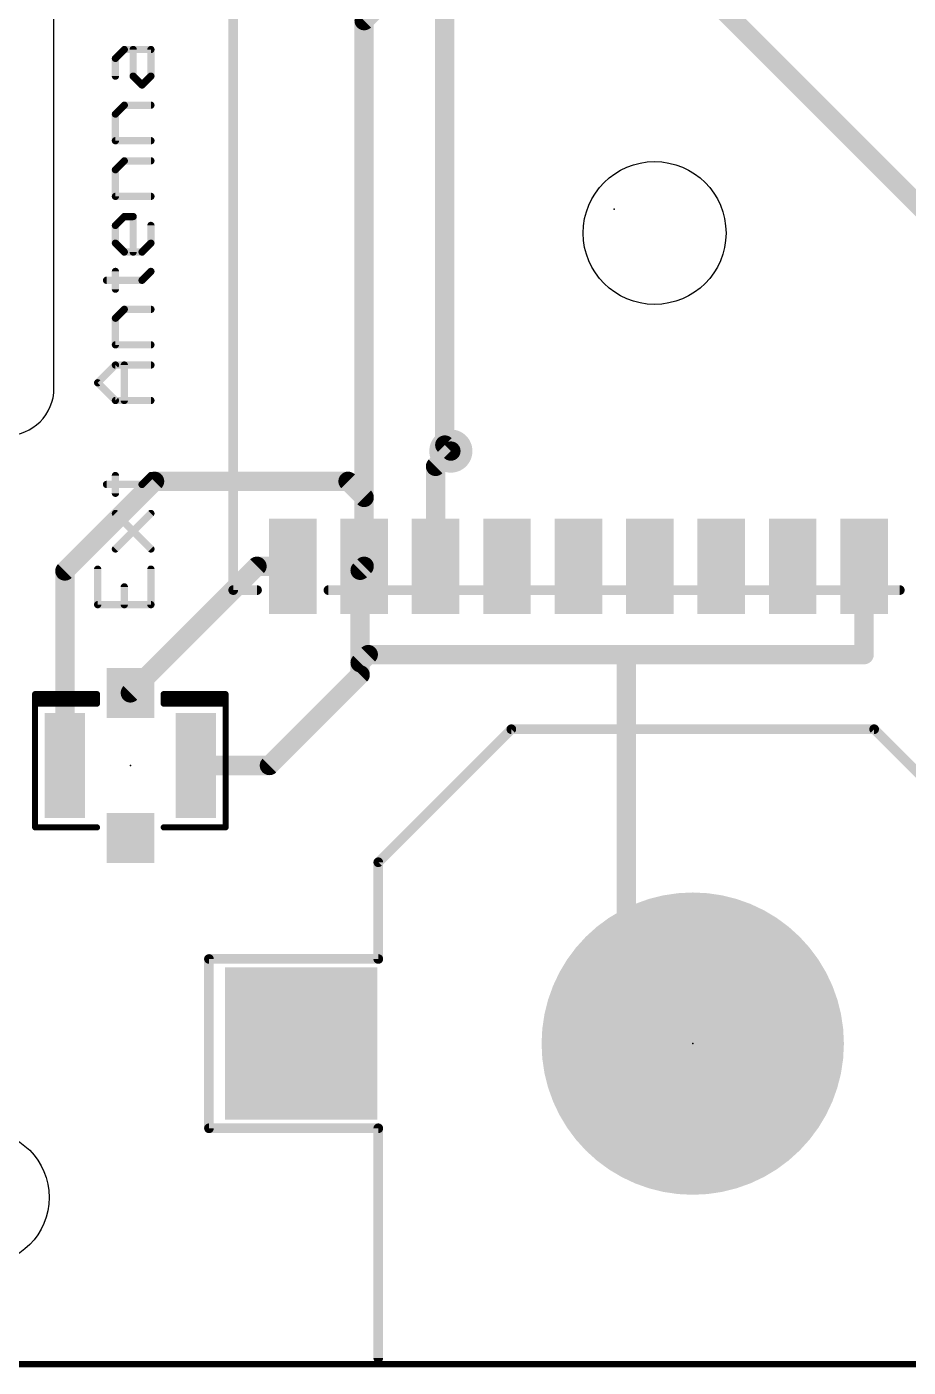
# Model space of a CAD drawing. Extents: x -16.4 to 65.3, y 1 to 69.7.
# Drawn here: x 4.68 to 23.19, y 0.95 to 29.1 of the extents above; entities that cross this region are included whole.
import ezdxf

# ---------------------------------------------------------------- set-up
doc = ezdxf.new("R2010")
doc.units = 0
for name, color, linetype in [('1', 12, 'CONTINUOUS'), ('16', 132, 'CONTINUOUS'), ('18', 110, 'CONTINUOUS'), ('20', 40, 'CONTINUOUS'), ('21', 40, 'CONTINUOUS'), ('23', 53, 'CONTINUOUS'), ('47', 253, 'CONTINUOUS')]:
    doc.layers.add(name, color=color, linetype=linetype)

# ---------------------------------------------------------------- blocks, each defined once
blk = doc.blocks.new('RECT')
blk.add_solid([(-0.5, -0.5), (0.5, -0.5), (-0.5, 0.5), (0.5, 0.5)])
blk = doc.blocks.new('PIE')
at = {"const_width": 0.5}
blk.add_lwpolyline([(0, -0.25, 1), (0, 0.25, 1), (0, -0.25)], format="xyb", dxfattribs=at)
blk = doc.blocks.new('ROUNDV')
at = {"const_width": 0.5}
blk.add_lwpolyline([(0, -0.25, 1), (0, 0.25, 1), (0, -0.25)], format="xyb", dxfattribs=at)

msp = doc.modelspace()

# ---------------------------------------------------------------- linework, layer by layer
at = {"layer": '1', "const_width": 0.4064}
for points in [[(13.268, 30.734), (11.768, 29.234)], [(26.797, 21.971), (19.268, 29.5)], [(11.768, 29.234), (11.768, 19.22)], [(13.589, 20.193), (13.268, 19.872)], [(13.268, 19.872), (13.268, 17.773)], [(5.483, 17.675), (7.366, 19.558)], [(7.366, 19.558), (11.43, 19.558)], [(11.43, 19.558), (11.768, 19.22)], [(11.768, 19.22), (11.768, 17.773)], [(5.483, 13.589), (5.483, 17.675)], [(6.858, 15.114), (9.517, 17.773)], [(9.517, 17.773), (10.268, 17.773)], [(11.684, 17.689), (11.768, 17.773)], [(11.684, 15.748), (11.684, 17.689)], [(22.268, 17.773), (22.268, 15.918)], [(11.854, 15.918), (11.684, 15.748)], [(17.272, 15.918), (11.854, 15.918)], [(22.268, 15.918), (17.272, 15.918)], [(17.272, 8.128), (17.272, 15.918)], [(11.684, 15.494), (11.684, 15.748)], [(9.779, 13.589), (11.684, 15.494)], [(8.233, 13.589), (9.779, 13.589)], [(17.272, 8.128), (18.669, 7.747)]]:
    msp.add_lwpolyline(points, dxfattribs=at)
at = {"layer": '1', "const_width": 0.2032}
for points in [[(11.6962, 29.3058, 1), (11.8398, 29.1622)], [(13.6608, 20.1212, 1), (13.5172, 20.2648)], [(13.3696, 19.872, 1), (13.1664, 19.872)], [(13.1962, 19.9438, 1), (13.3398, 19.8002)], [(7.366, 19.6596, 1), (7.366, 19.4564)], [(7.4378, 19.4862, 1), (7.2942, 19.6298)], [(11.5018, 19.6298, 1), (11.3582, 19.4862)], [(11.43, 19.4564, 1), (11.43, 19.6596)], [(11.8696, 19.22, 1), (11.6664, 19.22)], [(11.6664, 19.22, 1), (11.8696, 19.22)], [(11.6962, 19.1482, 1), (11.8398, 19.2918)], [(5.5846, 17.675, 1), (5.3814, 17.675)], [(5.4112, 17.7468, 1), (5.5548, 17.6032)], [(9.517, 17.8746, 1), (9.517, 17.6714)], [(9.5888, 17.7012, 1), (9.4452, 17.8448)], [(10.268, 17.6714, 1), (10.268, 17.8746)], [(11.7856, 17.689, 1), (11.5824, 17.689)], [(11.6122, 17.7608, 1), (11.7558, 17.6172)], [(11.6664, 17.773, 1), (11.8696, 17.773)], [(11.8398, 17.7012, 1), (11.6962, 17.8448)], [(13.1664, 17.773, 1), (13.3696, 17.773)], [(22.3696, 17.773, 1), (22.1664, 17.773)], [(11.854, 16.0196, 1), (11.854, 15.8164)], [(11.9258, 15.8462, 1), (11.7822, 15.9898)], [(17.272, 16.0196, 1), (17.272, 15.8164)], [(17.3736, 15.918, 1), (17.1704, 15.918)], [(17.272, 15.8164, 1), (17.272, 16.0196)], [(22.268, 15.8164, 1), (22.268, 16.0196)], [(11.7856, 15.748, 1), (11.5824, 15.748)], [(11.5824, 15.748, 1), (11.7856, 15.748)], [(11.6122, 15.8198, 1), (11.7558, 15.6762)], [(22.1664, 15.918, 1), (22.3696, 15.918)], [(11.5824, 15.494, 1), (11.7856, 15.494)], [(11.7558, 15.4222, 1), (11.6122, 15.5658)], [(6.7862, 15.1858, 1), (6.9298, 15.0422)], [(5.3814, 13.589, 1), (5.5846, 13.589)], [(8.233, 13.6906, 1), (8.233, 13.4874)], [(9.7072, 13.6608, 1), (9.8508, 13.5172)], [(9.779, 13.4874, 1), (9.779, 13.6906)], [(17.2987, 8.226, 1), (17.2453, 8.03)], [(17.1704, 8.128, 1), (17.3736, 8.128)], [(18.6423, 7.649, 1), (18.6957, 7.845)]]:
    msp.add_lwpolyline(points, format="xyb", dxfattribs=at)
at = {"layer": '16', "const_width": 0.4064}
for points in [[(13.462, 37.211), (13.462, 20.32)], [(13.462, 20.32), (13.589, 20.193)]]:
    msp.add_lwpolyline(points, dxfattribs=at)
at = {"layer": '16', "const_width": 0.2032}
for points in [[(13.3604, 20.32, 1), (13.5636, 20.32)], [(13.5338, 20.3918, 1), (13.3902, 20.2482)], [(13.5172, 20.1212, 1), (13.6608, 20.2648)]]:
    msp.add_lwpolyline(points, format="xyb", dxfattribs=at)
at = {"layer": '20'}
for p, q in [((5.254, 21.516), (5.254, 36.516)), ((3.254, 1.016), (62.254, 1.016))]:
    msp.add_line(p, q, dxfattribs=at)
for centre, radius in [((17.868, 24.773), 1.5), ((3.754, 4.516), 1.4)]:
    msp.add_circle(centre, radius, dxfattribs=at)
msp.add_arc((4.254, 21.516), 1, 270, 0, dxfattribs=at)
at = {"layer": '21'}
for points, const_width in [([(9.018, 17.273), (9.018, 33.273)], 0.2032), ([(6.5441, 28.4408), (6.7305, 28.6273)], 0.1524), ([(6.5441, 28.068), (6.5441, 28.4408)], 0.1524), ([(6.7305, 28.6273), (7.2898, 28.6273)], 0.1524), ([(6.9169, 28.068), (6.9169, 28.6273)], 0.1524), ([(7.2898, 28.6273), (7.2898, 28.068)], 0.1524), ([(7.1034, 27.8816), (6.9169, 28.068)], 0.1524), ([(7.2898, 28.068), (7.1034, 27.8816)], 0.1524), ([(6.5441, 27.2714), (6.7305, 27.4579)], 0.1524), ([(6.5441, 26.7122), (6.5441, 27.2714)], 0.1524), ([(6.7305, 27.4579), (7.2898, 27.4579)], 0.1524), ([(7.2898, 26.7122), (6.5441, 26.7122)], 0.1524), ([(6.5441, 26.1021), (6.7305, 26.2885)], 0.1524), ([(6.7305, 26.2885), (7.2898, 26.2885)], 0.1524), ([(6.5441, 25.5428), (6.5441, 26.1021)], 0.1524), ([(7.2898, 25.5428), (6.5441, 25.5428)], 0.1524), ([(6.5441, 24.9327), (6.7305, 25.1191)], 0.1524), ([(6.7305, 25.1191), (6.9169, 25.1191)], 0.1524), ([(6.9169, 25.1191), (6.9169, 24.3734)], 0.1524), ([(6.5441, 24.5598), (6.5441, 24.9327)], 0.1524), ([(7.2898, 24.9327), (7.2898, 24.5598)], 0.1524), ([(6.7305, 24.3734), (6.5441, 24.5598)], 0.1524), ([(7.2898, 24.5598), (7.1034, 24.3734)], 0.1524), ([(7.1034, 24.3734), (6.7305, 24.3734)], 0.1524), ([(6.5441, 23.5938), (6.5441, 23.9666)], 0.1524), ([(7.1034, 23.7802), (7.2898, 23.9666)], 0.1524), ([(6.3577, 23.7802), (7.1034, 23.7802)], 0.1524), ([(6.5441, 22.9837), (6.7305, 23.1701)], 0.1524), ([(6.7305, 23.1701), (7.2898, 23.1701)], 0.1524), ([(6.5441, 22.4244), (6.5441, 22.9837)], 0.1524), ([(7.2898, 22.4244), (6.5441, 22.4244)], 0.1524), ([(6.1712, 21.6278), (6.5441, 22.0007)], 0.1524), ([(6.5441, 22.0007), (7.2898, 22.0007)], 0.1524), ([(6.7305, 21.255), (6.7305, 22.0007)], 0.1524), ([(6.5441, 21.255), (6.1712, 21.6278)], 0.1524), ([(7.2898, 21.255), (6.5441, 21.255)], 0.1524), ([(6.5441, 19.306), (6.5441, 19.6788)], 0.1524), ([(7.1034, 19.4924), (7.2898, 19.6788)], 0.1524), ([(6.3577, 19.4924), (7.1034, 19.4924)], 0.1524), ([(6.5441, 18.1366), (7.2898, 18.8823)], 0.1524), ([(7.2898, 18.1366), (6.5441, 18.8823)], 0.1524), ([(6.1712, 17.7129), (6.1712, 16.9672)], 0.1524), ([(7.2898, 16.9672), (7.2898, 17.7129)], 0.1524), ([(6.7305, 16.9672), (6.7305, 17.3401)], 0.1524), ([(9.518, 17.273), (9.018, 17.273)], 0.2032), ([(23.018, 17.273), (11.018, 17.273)], 0.2032), ([(6.1712, 16.9672), (7.2898, 16.9672)], 0.1524), ([(6.158, 15.089), (4.858, 15.089)], 0.127), ([(4.858, 15.089), (4.858, 14.889)], 0.127), ([(6.158, 14.989), (4.858, 14.989)], 0.127), ([(6.158, 14.889), (4.858, 14.889)], 0.127), ([(4.858, 14.889), (4.858, 12.289)], 0.127), ([(6.158, 15.089), (6.158, 14.889)], 0.127), ([(8.858, 15.089), (7.558, 15.089)], 0.127), ([(7.558, 15.089), (7.558, 14.889)], 0.127), ([(8.858, 14.989), (7.558, 14.989)], 0.127), ([(8.858, 14.889), (7.558, 14.889)], 0.127), ([(8.858, 15.089), (8.858, 14.889)], 0.127), ([(8.858, 12.289), (8.858, 14.889)], 0.127), ([(14.859, 14.351), (12.065, 11.557)], 0.2032), ([(22.479, 14.351), (14.859, 14.351)], 0.2032), ([(25.273, 11.557), (22.479, 14.351)], 0.2032), ([(6.158, 12.289), (4.858, 12.289)], 0.127), ([(8.858, 12.289), (7.558, 12.289)], 0.127), ([(12.065, 11.557), (12.065, 9.525)], 0.2032), ([(12.065, 9.525), (8.509, 9.525)], 0.2032), ([(8.509, 9.525), (8.509, 5.969)], 0.2032), ([(8.509, 5.969), (12.065, 5.969)], 0.2032), ([(12.065, 5.969), (12.065, 1.143)], 0.2032)]:
    msp.add_lwpolyline(points, dxfattribs=dict(at, const_width=const_width))
for points, const_width in [([(6.5822, 28.4408, 1), (6.506, 28.4408)], 0.0762), ([(6.5172, 28.4678, 1), (6.571, 28.4139)], 0.0762), ([(6.7305, 28.6654, 1), (6.7305, 28.5892)], 0.0762), ([(6.7575, 28.6003, 1), (6.7036, 28.6542)], 0.0762), ([(6.955, 28.6273, 1), (6.8788, 28.6273)], 0.0762), ([(7.3279, 28.6273, 1), (7.2517, 28.6273)], 0.0762), ([(7.2898, 28.5892, 1), (7.2898, 28.6654)], 0.0762), ([(6.506, 28.068, 1), (6.5822, 28.068)], 0.0762), ([(6.8788, 28.068, 1), (6.955, 28.068)], 0.0762), ([(6.9439, 28.0949, 1), (6.89, 28.0411)], 0.0762), ([(7.0764, 27.9085, 1), (7.1303, 27.8546)], 0.0762), ([(7.0764, 27.8546, 1), (7.1303, 27.9085)], 0.0762), ([(7.2517, 28.068, 1), (7.3279, 28.068)], 0.0762), ([(7.3167, 28.0411, 1), (7.2629, 28.0949)], 0.0762), ([(6.5822, 27.2714, 1), (6.506, 27.2714)], 0.0762), ([(6.5172, 27.2984, 1), (6.571, 27.2445)], 0.0762), ([(6.7305, 27.496, 1), (6.7305, 27.4198)], 0.0762), ([(6.7575, 27.4309, 1), (6.7036, 27.4848)], 0.0762), ([(7.2898, 27.4198, 1), (7.2898, 27.496)], 0.0762), ([(6.5441, 26.7503, 1), (6.5441, 26.6741)], 0.0762), ([(6.506, 26.7122, 1), (6.5822, 26.7122)], 0.0762), ([(7.2898, 26.6741, 1), (7.2898, 26.7503)], 0.0762), ([(6.7305, 26.3266, 1), (6.7305, 26.2504)], 0.0762), ([(6.7575, 26.2615, 1), (6.7036, 26.3154)], 0.0762), ([(7.2898, 26.2504, 1), (7.2898, 26.3266)], 0.0762), ([(6.5822, 26.1021, 1), (6.506, 26.1021)], 0.0762), ([(6.5172, 26.129, 1), (6.571, 26.0751)], 0.0762), ([(6.5441, 25.5809, 1), (6.5441, 25.5047)], 0.0762), ([(6.506, 25.5428, 1), (6.5822, 25.5428)], 0.0762), ([(7.2898, 25.5047, 1), (7.2898, 25.5809)], 0.0762), ([(6.7305, 25.1572, 1), (6.7305, 25.081)], 0.0762), ([(6.7575, 25.0921, 1), (6.7036, 25.146)], 0.0762), ([(6.955, 25.1191, 1), (6.8788, 25.1191)], 0.0762), ([(6.9169, 25.081, 1), (6.9169, 25.1572)], 0.0762), ([(6.5822, 24.9327, 1), (6.506, 24.9327)], 0.0762), ([(6.5172, 24.9596, 1), (6.571, 24.9057)], 0.0762), ([(7.3279, 24.9327, 1), (7.2517, 24.9327)], 0.0762), ([(6.506, 24.5598, 1), (6.5822, 24.5598)], 0.0762), ([(6.571, 24.5867, 1), (6.5172, 24.5329)], 0.0762), ([(7.2517, 24.5598, 1), (7.3279, 24.5598)], 0.0762), ([(7.3167, 24.5329, 1), (7.2629, 24.5867)], 0.0762), ([(6.7305, 24.4115, 1), (6.7305, 24.3353)], 0.0762), ([(6.7036, 24.3464, 1), (6.7575, 24.4003)], 0.0762), ([(6.8788, 24.3734, 1), (6.955, 24.3734)], 0.0762), ([(7.0764, 24.4003, 1), (7.1303, 24.3464)], 0.0762), ([(7.1034, 24.3353, 1), (7.1034, 24.4115)], 0.0762), ([(6.5822, 23.9666, 1), (6.506, 23.9666)], 0.0762), ([(7.3167, 23.9397, 1), (7.2629, 23.9936)], 0.0762), ([(6.3577, 23.8183, 1), (6.3577, 23.7421)], 0.0762), ([(7.0764, 23.8071, 1), (7.1303, 23.7533)], 0.0762), ([(7.1034, 23.7421, 1), (7.1034, 23.8183)], 0.0762), ([(6.506, 23.5938, 1), (6.5822, 23.5938)], 0.0762), ([(6.7305, 23.2082, 1), (6.7305, 23.132)], 0.0762), ([(6.7575, 23.1431, 1), (6.7036, 23.197)], 0.0762), ([(7.2898, 23.132, 1), (7.2898, 23.2082)], 0.0762), ([(6.5822, 22.9837, 1), (6.506, 22.9837)], 0.0762), ([(6.5172, 23.0106, 1), (6.571, 22.9567)], 0.0762), ([(6.5441, 22.4625, 1), (6.5441, 22.3863)], 0.0762), ([(6.506, 22.4244, 1), (6.5822, 22.4244)], 0.0762), ([(7.2898, 22.3863, 1), (7.2898, 22.4625)], 0.0762), ([(6.5441, 22.0388, 1), (6.5441, 21.9626)], 0.0762), ([(6.571, 21.9737, 1), (6.5172, 22.0276)], 0.0762), ([(6.7686, 22.0007, 1), (6.6924, 22.0007)], 0.0762), ([(7.2898, 21.9626, 1), (7.2898, 22.0388)], 0.0762), ([(6.1982, 21.6548, 1), (6.1443, 21.6009)], 0.0762), ([(6.1443, 21.6548, 1), (6.1982, 21.6009)], 0.0762), ([(6.5441, 21.2931, 1), (6.5441, 21.2169)], 0.0762), ([(6.5172, 21.228, 1), (6.571, 21.2819)], 0.0762), ([(6.6924, 21.255, 1), (6.7686, 21.255)], 0.0762), ([(7.2898, 21.2169, 1), (7.2898, 21.2931)], 0.0762), ([(6.5822, 19.6788, 1), (6.506, 19.6788)], 0.0762), ([(7.3167, 19.6519, 1), (7.2629, 19.7058)], 0.0762), ([(6.3577, 19.5305, 1), (6.3577, 19.4543)], 0.0762), ([(7.0764, 19.5194, 1), (7.1303, 19.4655)], 0.0762), ([(7.1034, 19.4543, 1), (7.1034, 19.5305)], 0.0762), ([(6.506, 19.306, 1), (6.5822, 19.306)], 0.0762), ([(6.571, 18.9092, 1), (6.5172, 18.8554)], 0.0762), ([(7.3167, 18.8554, 1), (7.2629, 18.9092)], 0.0762), ([(6.5172, 18.1635, 1), (6.571, 18.1097)], 0.0762), ([(7.2629, 18.1097, 1), (7.3167, 18.1635)], 0.0762), ([(6.2093, 17.7129, 1), (6.1331, 17.7129)], 0.0762), ([(7.3279, 17.7129, 1), (7.2517, 17.7129)], 0.0762), ([(6.7686, 17.3401, 1), (6.6924, 17.3401)], 0.0762), ([(9.018, 17.3238, 1), (9.018, 17.2222)], 0.1016), ([(8.9672, 17.273, 1), (9.0688, 17.273)], 0.1016), ([(9.518, 17.2222, 1), (9.518, 17.3238)], 0.1016), ([(11.018, 17.3238, 1), (11.018, 17.2222)], 0.1016), ([(23.018, 17.2222, 1), (23.018, 17.3238)], 0.1016), ([(6.1712, 17.0053, 1), (6.1712, 16.9291)], 0.0762), ([(6.1331, 16.9672, 1), (6.2093, 16.9672)], 0.0762), ([(6.6924, 16.9672, 1), (6.7686, 16.9672)], 0.0762), ([(7.2517, 16.9672, 1), (7.3279, 16.9672)], 0.0762), ([(7.2898, 16.9291, 1), (7.2898, 17.0053)], 0.0762), ([(4.858, 15.1208, 1), (4.858, 15.0572)], 0.0635), ([(4.858, 15.0208, 1), (4.858, 14.9573)], 0.0635), ([(4.858, 14.9208, 1), (4.858, 14.8573)], 0.0635), ([(4.8898, 15.089, 1), (4.8263, 15.089)], 0.0635), ([(4.8898, 14.889, 1), (4.8263, 14.889)], 0.0635), ([(6.1898, 15.089, 1), (6.1263, 15.089)], 0.0635), ([(6.158, 15.0572, 1), (6.158, 15.1208)], 0.0635), ([(6.158, 14.9573, 1), (6.158, 15.0208)], 0.0635), ([(6.158, 14.8573, 1), (6.158, 14.9208)], 0.0635), ([(7.558, 15.1208, 1), (7.558, 15.0572)], 0.0635), ([(7.5898, 15.089, 1), (7.5263, 15.089)], 0.0635), ([(7.558, 15.0208, 1), (7.558, 14.9573)], 0.0635), ([(7.558, 14.9208, 1), (7.558, 14.8573)], 0.0635), ([(8.8898, 15.089, 1), (8.8262, 15.089)], 0.0635), ([(8.8898, 14.889, 1), (8.8262, 14.889)], 0.0635), ([(8.858, 15.0572, 1), (8.858, 15.1208)], 0.0635), ([(8.858, 14.9573, 1), (8.858, 15.0208)], 0.0635), ([(8.858, 14.8573, 1), (8.858, 14.9208)], 0.0635), ([(4.8263, 14.889, 1), (4.8898, 14.889)], 0.0635), ([(6.1263, 14.889, 1), (6.1898, 14.889)], 0.0635), ([(7.5263, 14.889, 1), (7.5898, 14.889)], 0.0635), ([(8.8262, 14.889, 1), (8.8898, 14.889)], 0.0635), ([(14.859, 14.4018, 1), (14.859, 14.3002)], 0.1016), ([(14.8949, 14.3151, 1), (14.8231, 14.3869)], 0.1016), ([(22.5149, 14.3869, 1), (22.4431, 14.3151)], 0.1016), ([(22.479, 14.3002, 1), (22.479, 14.4018)], 0.1016), ([(4.858, 12.3208, 1), (4.858, 12.2572)], 0.0635), ([(4.8263, 12.289, 1), (4.8898, 12.289)], 0.0635), ([(6.158, 12.2572, 1), (6.158, 12.3208)], 0.0635), ([(7.558, 12.3208, 1), (7.558, 12.2572)], 0.0635), ([(8.8262, 12.289, 1), (8.8898, 12.289)], 0.0635), ([(8.858, 12.2572, 1), (8.858, 12.3208)], 0.0635), ([(12.1158, 11.557, 1), (12.0142, 11.557)], 0.1016), ([(12.0291, 11.5929, 1), (12.1009, 11.5211)], 0.1016), ([(8.509, 9.5758, 1), (8.509, 9.4742)], 0.1016), ([(8.5598, 9.525, 1), (8.4582, 9.525)], 0.1016), ([(12.0142, 9.525, 1), (12.1158, 9.525)], 0.1016), ([(12.065, 9.4742, 1), (12.065, 9.5758)], 0.1016), ([(8.509, 6.0198, 1), (8.509, 5.9182)], 0.1016), ([(8.4582, 5.969, 1), (8.5598, 5.969)], 0.1016), ([(12.1158, 5.969, 1), (12.0142, 5.969)], 0.1016), ([(12.065, 5.9182, 1), (12.065, 6.0198)], 0.1016), ([(12.0142, 1.143, 1), (12.1158, 1.143)], 0.1016)]:
    msp.add_lwpolyline(points, format="xyb", dxfattribs=dict(at, const_width=const_width))
at = {"layer": '23'}
for p in [(17.018, 25.273), (6.858, 13.589), (18.669, 7.747)]:
    msp.add_point(p, dxfattribs=at)
at = {"layer": '47', "const_width": 0.13}
msp.add_lwpolyline([(30.607, 1.016), (-13.888, 1.016)], dxfattribs=at)

# ---------------------------------------------------------------- block references
at = {"layer": '1', "rotation": 90}
for p, xscale in [((10.268, 17.773), 2), ((11.768, 17.773), 2), ((13.268, 17.773), 2), ((14.768, 17.773), 2), ((16.268, 17.773), 2), ((17.768, 17.773), 2), ((19.268, 17.773), 2), ((20.768, 17.773), 2), ((22.268, 17.773), 2), ((6.858, 15.114), 1.05), ((6.858, 12.064), 1.05)]:
    msp.add_blockref('RECT', p, dxfattribs=dict(at, xscale=xscale))
at = {"layer": '1'}
for p, xscale, yscale, rotation in [((5.483, 13.589), 2.2, 0.85, 90), ((8.233, 13.589), 2.2, 0.85, 90), ((10.4436, 7.747), 3.2, 3.2, 180)]:
    msp.add_blockref('RECT', p, dxfattribs=dict(at, xscale=xscale, yscale=yscale, rotation=rotation))
at = {"layer": '1', "xscale": 6.35, "yscale": 6.35}
msp.add_blockref('PIE', (18.669, 7.747), dxfattribs=at)
at = {"layer": '18', "xscale": 0.9064, "yscale": 0.9064}
msp.add_blockref('ROUNDV', (13.589, 20.193), dxfattribs=at)
msp.add_blockref('ROUNDV', (13.589, 20.193), dxfattribs=at)

doc.saveas('drawing.dxf')
